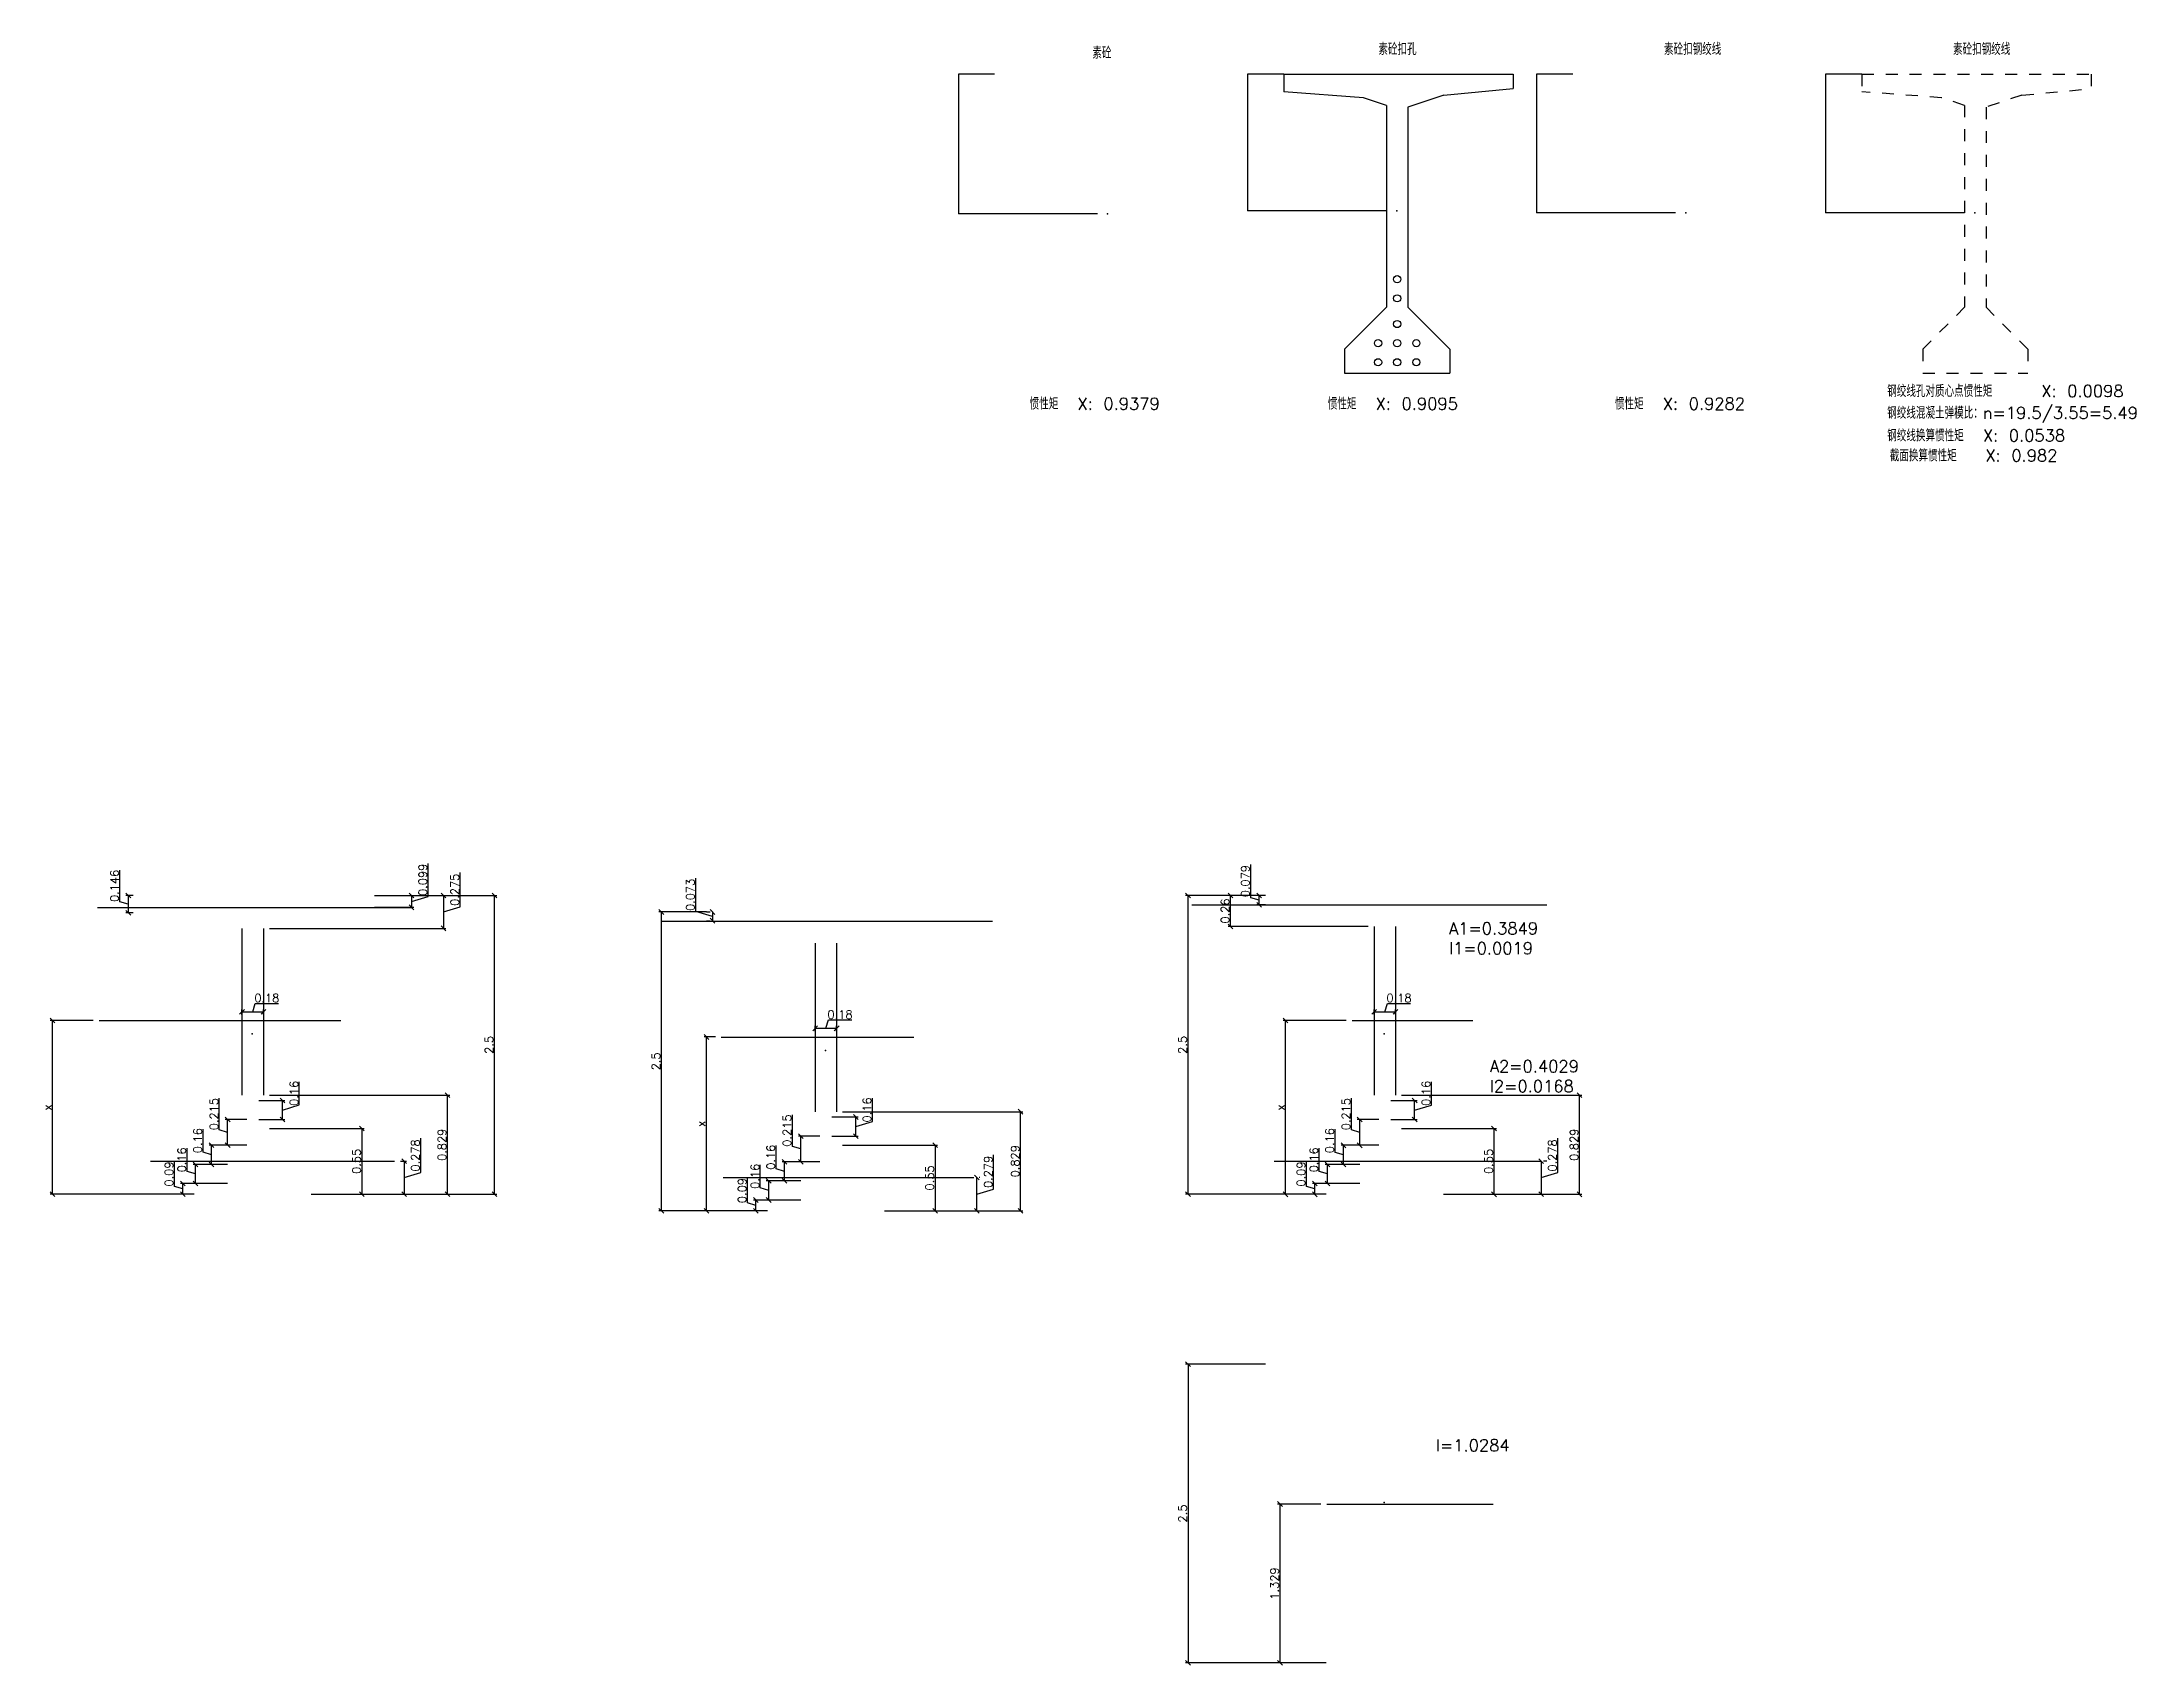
# Model space of a CAD drawing. Header units: millimetres. Extents: x -3.6 to 13.8, y -9.5 to 4.1.
import ezdxf

# ---------------------------------------------------------------- set-up
doc = ezdxf.new("R2010")
doc.units = ezdxf.units.MM
doc.linetypes.add('ACAD_ISO02W100', pattern=[15, 12, -3])
doc.linetypes.add('CENTER', pattern=[50.8, 31.75, -6.35, 6.35, -6.35])
doc.styles.get("Standard").update_dxf_attribs({"font": 'txt', "bigfont": 'gbcbig.shx'})
doc.dimstyles.new('ISO-25', dxfattribs={"dimscale": 0.001, "dimtxt": 70, "dimasz": 40, "dimexe": 20, "dimexo": 50, "dimgap": 10, "dimtad": 1, "dimdec": 3, "dimdsep": 46, "dimtxsty": 'Standard', "dimblk": 'OBLIQUE', "dimcen": 5, "dimadec": 0, "dimazin": 0, "dimtfac": 1, "dimtdec": 3, "dimtmove": 1, "dimatfit": 3, "dimfxl": 1, "dimarcsym": 0})

# ---------------------------------------------------------------- blocks, each defined once
blk = doc.blocks.new('_Oblique')
at = {"color": 0, "linetype": 'ByBlock', "lineweight": -2}
blk.add_line((-0.5, -0.5), (0.5, 0.5), dxfattribs=at)
blk = doc.blocks.new('*D2')
at = {"color": 0, "lineweight": -2}
for p, q in [((4.365, 3.833), (4.062, 3.833)), ((4.062, 3.833), (4.062, 2.665)), ((5.225, 2.665), (4.062, 2.665))]:
    blk.add_line(p, q, dxfattribs=at)
at = {"layer": 'Defpoints', "color": 0}
for p in [(4.365, 3.833), (4.062, 2.665), (5.225, 2.665)]:
    blk.add_point(p, dxfattribs=at)
at = {"color": 0, "lineweight": -2, "xscale": 4e-05, "yscale": 4e-05, "zscale": 4e-05}
for p, rotation in [((4.062, 3.833), 90), ((4.062, 2.665), 270)]:
    blk.add_blockref('_Oblique', p, dxfattribs=dict(at, rotation=rotation))
at = {"color": 0, "insert": (4.062, 3.249), "char_height": 0.0001, "attachment_point": 5, "rotation": 90}
blk.add_mtext('1.167', dxfattribs=at)
blk = doc.blocks.new('*D3')
at = {"color": 0, "lineweight": -2}
for p, q in [((6.785, 3.833), (6.482, 3.833)), ((6.482, 3.833), (6.482, 2.691)), ((7.645, 2.691), (6.482, 2.691))]:
    blk.add_line(p, q, dxfattribs=at)
at = {"layer": 'Defpoints', "color": 0}
for p in [(6.785, 3.833), (6.482, 2.691), (7.646, 2.691)]:
    blk.add_point(p, dxfattribs=at)
at = {"color": 0, "lineweight": -2, "xscale": 4e-05, "yscale": 4e-05, "zscale": 4e-05}
for p, rotation in [((6.482, 3.833), 90), ((6.482, 2.691), 270)]:
    blk.add_blockref('_Oblique', p, dxfattribs=dict(at, rotation=rotation))
at = {"color": 0, "insert": (6.482, 3.262), "char_height": 0.0001, "attachment_point": 5, "rotation": 90}
blk.add_mtext('1.142', dxfattribs=at)
blk = doc.blocks.new('*D4')
at = {"color": 0, "lineweight": -2}
for p, q in [((9.205, 3.833), (8.902, 3.833)), ((8.902, 3.833), (8.902, 2.674)), ((10.065, 2.674), (8.902, 2.674))]:
    blk.add_line(p, q, dxfattribs=at)
at = {"layer": 'Defpoints', "color": 0}
for p in [(9.206, 3.833), (8.902, 2.674), (10.066, 2.674)]:
    blk.add_point(p, dxfattribs=at)
at = {"color": 0, "lineweight": -2, "xscale": 4e-05, "yscale": 4e-05, "zscale": 4e-05}
for p, rotation in [((8.902, 3.833), 90), ((8.902, 2.674), 270)]:
    blk.add_blockref('_Oblique', p, dxfattribs=dict(at, rotation=rotation))
at = {"color": 0, "insert": (8.902, 3.253), "char_height": 0.0001, "attachment_point": 5, "rotation": 90}
blk.add_mtext('1.159', dxfattribs=at)
blk = doc.blocks.new('*D5')
at = {"color": 0, "lineweight": -2}
for p, q in [((11.625, 3.833), (11.322, 3.833)), ((11.322, 3.833), (11.322, 2.674)), ((12.485, 2.674), (11.322, 2.674))]:
    blk.add_line(p, q, dxfattribs=at)
at = {"layer": 'Defpoints', "color": 0}
for p in [(11.626, 3.833), (11.322, 2.674), (12.486, 2.674)]:
    blk.add_point(p, dxfattribs=at)
at = {"color": 0, "lineweight": -2, "xscale": 4e-05, "yscale": 4e-05, "zscale": 4e-05}
for p, rotation in [((11.322, 3.833), 90), ((11.322, 2.674), 270)]:
    blk.add_blockref('_Oblique', p, dxfattribs=dict(at, rotation=rotation))
at = {"color": 0, "insert": (11.322, 3.253), "char_height": 0.0001, "attachment_point": 5, "rotation": 90}
blk.add_mtext('1.159', dxfattribs=at)
blk = doc.blocks.new('*D6')
at = {"color": 0, "lineweight": -2}
for p, q in [((-0.377, -3.047), (-0.377, -2.77)), ((-0.826, -3.039), (-0.497, -3.039)), ((-0.826, -3.138), (-0.497, -3.138)), ((-0.517, -3.039), (-0.517, -3.138)), ((-0.517, -3.089), (-0.377, -3.047))]:
    blk.add_line(p, q, dxfattribs=at)
at = {"layer": 'Defpoints', "color": 0}
for p in [(-0.876, -3.039), (-0.876, -3.138), (-0.517, -3.138)]:
    blk.add_point(p, dxfattribs=at)
at = {"color": 0, "lineweight": -2, "xscale": 0.04, "yscale": 0.04, "zscale": 0.04}
for p, rotation in [((-0.517, -3.039), 90), ((-0.517, -3.138), 270)]:
    blk.add_blockref('_Oblique', p, dxfattribs=dict(at, rotation=rotation))
at = {"color": 0, "insert": (-0.422, -2.908), "char_height": 0.07, "attachment_point": 5, "rotation": 90}
blk.add_mtext('0.099', dxfattribs=at)
blk = doc.blocks.new('*D7')
at = {"color": 0, "lineweight": -2}
for p, q in [((-0.109, -3.135), (-0.109, -2.846)), ((-0.826, -3.039), (-0.229, -3.039)), ((-0.249, -3.039), (-0.249, -3.314)), ((-0.249, -3.177), (-0.109, -3.135)), ((-1.706, -3.314), (-0.229, -3.314))]:
    blk.add_line(p, q, dxfattribs=at)
at = {"layer": 'Defpoints', "color": 0}
for p in [(-0.876, -3.039), (-1.756, -3.314), (-0.249, -3.314)]:
    blk.add_point(p, dxfattribs=at)
at = {"color": 0, "lineweight": -2, "xscale": 0.04, "yscale": 0.04, "zscale": 0.04}
for p, rotation in [((-0.249, -3.039), 90), ((-0.249, -3.314), 270)]:
    blk.add_blockref('_Oblique', p, dxfattribs=dict(at, rotation=rotation))
at = {"color": 0, "insert": (-0.154, -2.991), "char_height": 0.07, "attachment_point": 5, "rotation": 90}
blk.add_mtext('0.275', dxfattribs=at)
blk = doc.blocks.new('*D8')
at = {"color": 0, "lineweight": -2}
for p, q in [((-1.706, -4.71), (-0.196, -4.71)), ((-0.216, -5.539), (-0.216, -4.71)), ((-1.356, -5.539), (-0.196, -5.539))]:
    blk.add_line(p, q, dxfattribs=at)
at = {"layer": 'Defpoints', "color": 0}
for p in [(-1.756, -4.71), (-0.216, -4.71), (-1.406, -5.539)]:
    blk.add_point(p, dxfattribs=at)
at = {"color": 0, "lineweight": -2, "xscale": 0.04, "yscale": 0.04, "zscale": 0.04}
for p, rotation in [((-0.216, -4.71), 90), ((-0.216, -5.539), 270)]:
    blk.add_blockref('_Oblique', p, dxfattribs=dict(at, rotation=rotation))
at = {"color": 0, "insert": (-0.261, -5.125), "char_height": 0.07, "attachment_point": 5, "rotation": 90}
blk.add_mtext('0.829', dxfattribs=at)
blk = doc.blocks.new('*D9')
at = {"color": 0, "lineweight": -2}
for p, q in [((-0.826, -3.039), (0.198, -3.039)), ((0.178, -5.539), (0.178, -3.039)), ((-1.356, -5.539), (0.198, -5.539))]:
    blk.add_line(p, q, dxfattribs=at)
at = {"layer": 'Defpoints', "color": 0}
for p in [(-0.876, -3.039), (0.178, -3.039), (-1.406, -5.539)]:
    blk.add_point(p, dxfattribs=at)
at = {"color": 0, "lineweight": -2, "xscale": 0.04, "yscale": 0.04, "zscale": 0.04}
for p, rotation in [((0.178, -3.039), 90), ((0.178, -5.539), 270)]:
    blk.add_blockref('_Oblique', p, dxfattribs=dict(at, rotation=rotation))
at = {"color": 0, "insert": (0.133, -4.289), "char_height": 0.07, "attachment_point": 5, "rotation": 90}
blk.add_mtext('2.5', dxfattribs=at)
blk = doc.blocks.new('*D10')
at = {"color": 0, "lineweight": -2}
for p, q in [((-2.502, -5.473), (-2.502, -5.267)), ((-2.432, -5.494), (-2.502, -5.473)), ((-2.056, -5.449), (-2.452, -5.449)), ((-2.336, -5.539), (-2.452, -5.539)), ((-2.432, -5.539), (-2.432, -5.449))]:
    blk.add_line(p, q, dxfattribs=at)
at = {"layer": 'Defpoints', "color": 0}
for p in [(-2.432, -5.449), (-2.286, -5.539), (-2.006, -5.449)]:
    blk.add_point(p, dxfattribs=at)
at = {"color": 0, "lineweight": -2, "xscale": 0.04, "yscale": 0.04, "zscale": 0.04}
for p, rotation in [((-2.432, -5.449), 90), ((-2.432, -5.539), 270)]:
    blk.add_blockref('_Oblique', p, dxfattribs=dict(at, rotation=rotation))
at = {"color": 0, "insert": (-2.547, -5.37), "char_height": 0.07, "attachment_point": 5, "rotation": 90}
blk.add_mtext('0.09', dxfattribs=at)
blk = doc.blocks.new('*D11')
at = {"color": 0, "lineweight": -2}
for p, q in [((-2.395, -5.348), (-2.395, -5.153)), ((-2.325, -5.369), (-2.395, -5.348)), ((-2.056, -5.289), (-2.345, -5.289)), ((-2.325, -5.449), (-2.325, -5.289)), ((-2.056, -5.449), (-2.345, -5.449))]:
    blk.add_line(p, q, dxfattribs=at)
at = {"layer": 'Defpoints', "color": 0}
for p in [(-2.325, -5.289), (-2.006, -5.289), (-2.006, -5.449)]:
    blk.add_point(p, dxfattribs=at)
at = {"color": 0, "lineweight": -2, "xscale": 0.04, "yscale": 0.04, "zscale": 0.04}
for p, rotation in [((-2.325, -5.289), 90), ((-2.325, -5.449), 270)]:
    blk.add_blockref('_Oblique', p, dxfattribs=dict(at, rotation=rotation))
at = {"color": 0, "insert": (-2.44, -5.251), "char_height": 0.07, "attachment_point": 5, "rotation": 90}
blk.add_mtext('0.16', dxfattribs=at)
blk = doc.blocks.new('*D12')
at = {"color": 0, "lineweight": -2}
for p, q in [((-2.262, -5.188), (-2.262, -4.993)), ((-2.192, -5.209), (-2.262, -5.188)), ((-1.896, -5.129), (-2.212, -5.129)), ((-2.192, -5.289), (-2.192, -5.129)), ((-2.056, -5.289), (-2.212, -5.289))]:
    blk.add_line(p, q, dxfattribs=at)
at = {"layer": 'Defpoints', "color": 0}
for p in [(-2.192, -5.129), (-1.846, -5.129), (-2.006, -5.289)]:
    blk.add_point(p, dxfattribs=at)
at = {"color": 0, "lineweight": -2, "xscale": 0.04, "yscale": 0.04, "zscale": 0.04}
for p, rotation in [((-2.192, -5.129), 90), ((-2.192, -5.289), 270)]:
    blk.add_blockref('_Oblique', p, dxfattribs=dict(at, rotation=rotation))
at = {"color": 0, "insert": (-2.307, -5.091), "char_height": 0.07, "attachment_point": 5, "rotation": 90}
blk.add_mtext('0.16', dxfattribs=at)
blk = doc.blocks.new('*D13')
at = {"color": 0, "lineweight": -2}
for p, q in [((-2.126, -5.001), (-2.126, -4.736)), ((-2.056, -5.022), (-2.126, -5.001)), ((-1.896, -4.914), (-2.076, -4.914)), ((-2.056, -5.129), (-2.056, -4.914)), ((-1.896, -5.129), (-2.076, -5.129))]:
    blk.add_line(p, q, dxfattribs=at)
at = {"layer": 'Defpoints', "color": 0}
for p in [(-2.056, -4.914), (-1.846, -4.914), (-1.846, -5.129)]:
    blk.add_point(p, dxfattribs=at)
at = {"color": 0, "lineweight": -2, "xscale": 0.04, "yscale": 0.04, "zscale": 0.04}
for p, rotation in [((-2.056, -4.914), 90), ((-2.056, -5.129), 270)]:
    blk.add_blockref('_Oblique', p, dxfattribs=dict(at, rotation=rotation))
at = {"color": 0, "insert": (-2.171, -4.868), "char_height": 0.07, "attachment_point": 5, "rotation": 90}
blk.add_mtext('0.215', dxfattribs=at)
blk = doc.blocks.new('*D14')
at = {"color": 0, "lineweight": -2}
for p, q in [((-1.456, -4.792), (-1.456, -4.597)), ((-1.796, -4.754), (-1.576, -4.754)), ((-1.596, -4.914), (-1.596, -4.754)), ((-1.596, -4.834), (-1.456, -4.792)), ((-1.796, -4.914), (-1.576, -4.914))]:
    blk.add_line(p, q, dxfattribs=at)
at = {"layer": 'Defpoints', "color": 0}
for p in [(-1.846, -4.754), (-1.596, -4.754), (-1.846, -4.914)]:
    blk.add_point(p, dxfattribs=at)
at = {"color": 0, "lineweight": -2, "xscale": 0.04, "yscale": 0.04, "zscale": 0.04}
for p, rotation in [((-1.596, -4.754), 90), ((-1.596, -4.914), 270)]:
    blk.add_blockref('_Oblique', p, dxfattribs=dict(at, rotation=rotation))
at = {"color": 0, "insert": (-1.501, -4.695), "char_height": 0.07, "attachment_point": 5, "rotation": 90}
blk.add_mtext('0.16', dxfattribs=at)
blk = doc.blocks.new('*D15')
at = {"color": 0, "lineweight": -2}
for p, q in [((-3.181, -4.085), (-3.542, -4.085)), ((-3.522, -5.539), (-3.522, -4.085)), ((-2.336, -5.539), (-3.542, -5.539))]:
    blk.add_line(p, q, dxfattribs=at)
at = {"layer": 'Defpoints', "color": 0}
for p in [(-3.522, -4.085), (-3.131, -4.085), (-2.286, -5.539)]:
    blk.add_point(p, dxfattribs=at)
at = {"color": 0, "lineweight": -2, "xscale": 0.04, "yscale": 0.04, "zscale": 0.04}
for p, rotation in [((-3.522, -4.085), 90), ((-3.522, -5.539), 270)]:
    blk.add_blockref('_Oblique', p, dxfattribs=dict(at, rotation=rotation))
at = {"color": 0, "insert": (-3.567, -4.812), "char_height": 0.07, "attachment_point": 5, "rotation": 90}
blk.add_mtext('x', dxfattribs=at)
blk = doc.blocks.new('*D16')
at = {"color": 0, "lineweight": -2}
for p, q in [((-1.936, -4.035), (-1.936, -3.992)), ((-1.936, -4.012), (-1.756, -4.012)), ((-1.846, -4.012), (-1.825, -3.942)), ((-1.825, -3.942), (-1.63, -3.942)), ((-1.756, -4.035), (-1.756, -3.992))]:
    blk.add_line(p, q, dxfattribs=at)
at = {"layer": 'Defpoints', "color": 0}
for p in [(-1.756, -4.012), (-1.936, -4.085), (-1.756, -4.085)]:
    blk.add_point(p, dxfattribs=at)
at = {"color": 0, "lineweight": -2, "xscale": 0.04, "yscale": 0.04, "zscale": 0.04, "rotation": 180}
blk.add_blockref('_Oblique', (-1.936, -4.012), dxfattribs=at)
at = {"color": 0, "lineweight": -2, "xscale": 0.04, "yscale": 0.04, "zscale": 0.04}
blk.add_blockref('_Oblique', (-1.756, -4.012), dxfattribs=at)
at = {"color": 0, "insert": (-1.728, -3.897), "char_height": 0.07, "attachment_point": 5}
blk.add_mtext('0.18', dxfattribs=at)
blk = doc.blocks.new('*D17')
at = {"color": 0, "lineweight": -2}
for p, q in [((-2.958, -3.091), (-2.958, -2.826)), ((-2.888, -3.112), (-2.958, -3.091)), ((-2.846, -3.039), (-2.908, -3.039)), ((-2.888, -3.039), (-2.888, -3.185)), ((-2.846, -3.185), (-2.908, -3.185))]:
    blk.add_line(p, q, dxfattribs=at)
at = {"layer": 'Defpoints', "color": 0}
for p in [(-2.796, -3.039), (-2.888, -3.185), (-2.796, -3.185)]:
    blk.add_point(p, dxfattribs=at)
at = {"color": 0, "lineweight": -2, "xscale": 0.04, "yscale": 0.04, "zscale": 0.04}
for p, rotation in [((-2.888, -3.039), 90), ((-2.888, -3.185), 270)]:
    blk.add_blockref('_Oblique', p, dxfattribs=dict(at, rotation=rotation))
at = {"color": 0, "insert": (-3.003, -2.959), "char_height": 0.07, "attachment_point": 5, "rotation": 90}
blk.add_mtext('0.146', dxfattribs=at)
blk = doc.blocks.new('*D18')
at = {"color": 0, "lineweight": -2}
for p, q in [((-1.706, -4.989), (-0.912, -4.989)), ((-0.932, -4.989), (-0.932, -5.539)), ((-1.356, -5.539), (-0.912, -5.539))]:
    blk.add_line(p, q, dxfattribs=at)
at = {"layer": 'Defpoints', "color": 0}
for p in [(-1.756, -4.989), (-1.406, -5.539), (-0.932, -5.539)]:
    blk.add_point(p, dxfattribs=at)
at = {"color": 0, "lineweight": -2, "xscale": 0.04, "yscale": 0.04, "zscale": 0.04}
for p, rotation in [((-0.932, -4.989), 90), ((-0.932, -5.539), 270)]:
    blk.add_blockref('_Oblique', p, dxfattribs=dict(at, rotation=rotation))
at = {"color": 0, "insert": (-0.977, -5.264), "char_height": 0.07, "attachment_point": 5, "rotation": 90}
blk.add_mtext('0.55', dxfattribs=at)
blk = doc.blocks.new('*D19')
at = {"color": 0, "linetype": 'ACAD_ISO02W100', "lineweight": -2}
for p, q in [((6.509, -3.058), (6.509, -2.781)), ((6.579, -3.079), (6.509, -3.058)), ((6.632, -3.039), (6.559, -3.039)), ((6.632, -3.118), (6.559, -3.118)), ((6.579, -3.118), (6.579, -3.039))]:
    blk.add_line(p, q, dxfattribs=at)
at = {"layer": 'Defpoints', "color": 0, "linetype": 'ACAD_ISO02W100'}
for p in [(6.579, -3.039), (6.682, -3.039), (6.682, -3.118)]:
    blk.add_point(p, dxfattribs=at)
at = {"color": 0, "linetype": 'ACAD_ISO02W100', "lineweight": -2, "xscale": 0.04, "yscale": 0.04, "zscale": 0.04}
for p, rotation in [((6.579, -3.039), 90), ((6.579, -3.118), 270)]:
    blk.add_blockref('_Oblique', p, dxfattribs=dict(at, rotation=rotation))
at = {"color": 0, "linetype": 'ACAD_ISO02W100', "insert": (6.464, -2.919), "char_height": 0.07, "attachment_point": 5, "rotation": 90}
blk.add_mtext('0.079', dxfattribs=at)
blk = doc.blocks.new('*D20')
at = {"color": 0, "linetype": 'ACAD_ISO02W100', "lineweight": -2}
for p, q in [((6.632, -3.039), (5.964, -3.039)), ((5.984, -3.039), (5.984, -5.539)), ((7.142, -5.539), (5.964, -5.539))]:
    blk.add_line(p, q, dxfattribs=at)
at = {"layer": 'Defpoints', "color": 0, "linetype": 'ACAD_ISO02W100'}
for p in [(6.682, -3.039), (5.984, -5.539), (7.192, -5.539)]:
    blk.add_point(p, dxfattribs=at)
at = {"color": 0, "linetype": 'ACAD_ISO02W100', "lineweight": -2, "xscale": 0.04, "yscale": 0.04, "zscale": 0.04}
for p, rotation in [((5.984, -3.039), 90), ((5.984, -5.539), 270)]:
    blk.add_blockref('_Oblique', p, dxfattribs=dict(at, rotation=rotation))
at = {"color": 0, "linetype": 'ACAD_ISO02W100', "insert": (5.939, -4.289), "char_height": 0.07, "attachment_point": 5, "rotation": 90}
blk.add_mtext('2.5', dxfattribs=at)
blk = doc.blocks.new('*D21')
at = {"color": 0, "linetype": 'ACAD_ISO02W100', "lineweight": -2}
for p, q in [((6.632, -3.039), (6.32, -3.039)), ((6.34, -3.299), (6.34, -3.039)), ((7.492, -3.299), (6.32, -3.299))]:
    blk.add_line(p, q, dxfattribs=at)
at = {"layer": 'Defpoints', "color": 0, "linetype": 'ACAD_ISO02W100'}
for p in [(6.34, -3.039), (6.682, -3.039), (7.542, -3.299)]:
    blk.add_point(p, dxfattribs=at)
at = {"color": 0, "linetype": 'ACAD_ISO02W100', "lineweight": -2, "xscale": 0.04, "yscale": 0.04, "zscale": 0.04}
for p, rotation in [((6.34, -3.039), 90), ((6.34, -3.299), 270)]:
    blk.add_blockref('_Oblique', p, dxfattribs=dict(at, rotation=rotation))
at = {"color": 0, "linetype": 'ACAD_ISO02W100', "insert": (6.295, -3.169), "char_height": 0.07, "attachment_point": 5, "rotation": 90}
blk.add_mtext('0.26', dxfattribs=at)
blk = doc.blocks.new('*D22')
at = {"color": 0, "linetype": 'ACAD_ISO02W100', "lineweight": -2}
for p, q in [((-0.439, -5.358), (-0.439, -5.07)), ((-0.608, -5.262), (-0.559, -5.262)), ((-0.579, -5.262), (-0.579, -5.539)), ((-0.579, -5.4), (-0.439, -5.358)), ((-1.306, -5.539), (-0.559, -5.539))]:
    blk.add_line(p, q, dxfattribs=at)
at = {"layer": 'Defpoints', "color": 0, "linetype": 'ACAD_ISO02W100'}
for p in [(-0.658, -5.262), (-1.356, -5.539), (-0.579, -5.539)]:
    blk.add_point(p, dxfattribs=at)
at = {"color": 0, "linetype": 'ACAD_ISO02W100', "lineweight": -2, "xscale": 0.04, "yscale": 0.04, "zscale": 0.04}
for p, rotation in [((-0.579, -5.262), 90), ((-0.579, -5.539), 270)]:
    blk.add_blockref('_Oblique', p, dxfattribs=dict(at, rotation=rotation))
at = {"color": 0, "linetype": 'ACAD_ISO02W100', "insert": (-0.484, -5.214), "char_height": 0.07, "attachment_point": 5, "rotation": 90}
blk.add_mtext('0.278', dxfattribs=at)
blk = doc.blocks.new('*D23')
at = {"color": 0, "linetype": 'ACAD_ISO02W100', "lineweight": -2}
for p, q in [((9.08, -5.358), (9.08, -5.07)), ((8.94, -5.262), (8.94, -5.539)), ((8.94, -5.4), (9.08, -5.358)), ((8.989, -5.262), (8.96, -5.262)), ((8.122, -5.539), (8.96, -5.539))]:
    blk.add_line(p, q, dxfattribs=at)
at = {"layer": 'Defpoints', "color": 0, "linetype": 'ACAD_ISO02W100'}
for p in [(8.939, -5.262), (8.072, -5.539), (8.94, -5.539)]:
    blk.add_point(p, dxfattribs=at)
at = {"color": 0, "linetype": 'ACAD_ISO02W100', "lineweight": -2, "xscale": 0.04, "yscale": 0.04, "zscale": 0.04}
for p, rotation in [((8.94, -5.262), 90), ((8.94, -5.539), 270)]:
    blk.add_blockref('_Oblique', p, dxfattribs=dict(at, rotation=rotation))
at = {"color": 0, "linetype": 'ACAD_ISO02W100', "insert": (9.035, -5.214), "char_height": 0.07, "attachment_point": 5, "rotation": 90}
blk.add_mtext('0.278', dxfattribs=at)
blk = doc.blocks.new('*D28')
at = {"color": 0, "linetype": 'CENTER', "lineweight": -2}
for p, q in [((1.863, -3.172), (1.863, -2.895)), ((2.003, -3.214), (1.863, -3.172)), ((1.953, -3.177), (1.983, -3.177)), ((1.953, -3.25), (1.983, -3.25)), ((2.003, -3.177), (2.003, -3.25))]:
    blk.add_line(p, q, dxfattribs=at)
at = {"layer": 'Defpoints', "color": 0, "linetype": 'CENTER'}
for p in [(2.003, -3.177), (2.003, -3.25), (2.003, -3.25)]:
    blk.add_point(p, dxfattribs=at)
at = {"color": 0, "linetype": 'CENTER', "lineweight": -2, "xscale": 0.04, "yscale": 0.04, "zscale": 0.04}
for p, rotation in [((2.003, -3.177), 90), ((2.003, -3.25), 270)]:
    blk.add_blockref('_Oblique', p, dxfattribs=dict(at, rotation=rotation))
at = {"color": 0, "linetype": 'CENTER', "insert": (1.818, -3.034), "char_height": 0.07, "attachment_point": 5, "rotation": 90}
blk.add_mtext('0.073', dxfattribs=at)
blk = doc.blocks.new('*D29')
at = {"color": 0, "linetype": 'CENTER', "lineweight": -2}
for p, q in [((2.027, -4.223), (1.932, -4.223)), ((1.952, -5.677), (1.952, -4.223)), ((2.463, -5.677), (1.932, -5.677))]:
    blk.add_line(p, q, dxfattribs=at)
at = {"layer": 'Defpoints', "color": 0, "linetype": 'CENTER'}
for p in [(1.952, -4.223), (2.077, -4.223), (2.513, -5.677)]:
    blk.add_point(p, dxfattribs=at)
at = {"color": 0, "linetype": 'CENTER', "lineweight": -2, "xscale": 0.04, "yscale": 0.04, "zscale": 0.04}
for p, rotation in [((1.952, -4.223), 90), ((1.952, -5.677), 270)]:
    blk.add_blockref('_Oblique', p, dxfattribs=dict(at, rotation=rotation))
at = {"color": 0, "linetype": 'CENTER', "insert": (1.907, -4.95), "char_height": 0.07, "attachment_point": 5, "rotation": 90}
blk.add_mtext('x', dxfattribs=at)
blk = doc.blocks.new('*D30')
at = {"color": 0, "linetype": 'CENTER', "lineweight": -2}
for p, q in [((1.953, -3.177), (1.555, -3.177)), ((1.575, -5.677), (1.575, -3.177)), ((2.463, -5.677), (1.555, -5.677))]:
    blk.add_line(p, q, dxfattribs=at)
at = {"layer": 'Defpoints', "color": 0, "linetype": 'CENTER'}
for p in [(1.575, -3.177), (2.003, -3.177), (2.513, -5.677)]:
    blk.add_point(p, dxfattribs=at)
at = {"color": 0, "linetype": 'CENTER', "lineweight": -2, "xscale": 0.04, "yscale": 0.04, "zscale": 0.04}
for p, rotation in [((1.575, -3.177), 90), ((1.575, -5.677), 270)]:
    blk.add_blockref('_Oblique', p, dxfattribs=dict(at, rotation=rotation))
at = {"color": 0, "linetype": 'CENTER', "insert": (1.53, -4.427), "char_height": 0.07, "attachment_point": 5, "rotation": 90}
blk.add_mtext('2.5', dxfattribs=at)
blk = doc.blocks.new('*D51')
at = {"color": 0, "linetype": 'ACAD_ISO02W100', "lineweight": -2}
for p, q in [((7.095, -8.131), (6.734, -8.131)), ((6.754, -8.131), (6.754, -9.46)), ((7.142, -9.46), (6.734, -9.46))]:
    blk.add_line(p, q, dxfattribs=at)
at = {"layer": 'Defpoints', "color": 0, "linetype": 'ACAD_ISO02W100'}
for p in [(7.145, -8.131), (6.754, -9.46), (7.192, -9.46)]:
    blk.add_point(p, dxfattribs=at)
at = {"color": 0, "linetype": 'ACAD_ISO02W100', "lineweight": -2, "xscale": 0.04, "yscale": 0.04, "zscale": 0.04}
for p, rotation in [((6.754, -8.131), 90), ((6.754, -9.46), 270)]:
    blk.add_blockref('_Oblique', p, dxfattribs=dict(at, rotation=rotation))
at = {"color": 0, "linetype": 'ACAD_ISO02W100', "insert": (6.709, -8.796), "char_height": 0.07, "attachment_point": 5, "rotation": 90}
blk.add_mtext('1.329', dxfattribs=at)

msp = doc.modelspace()

# ---------------------------------------------------------------- linework, layer by layer
for p, q in [((6.7855, 3.8326), (8.7055, 3.8326)), ((6.7855, 3.8326), (6.7855, 3.6866)), ((7.4535, 3.6366), (6.7855, 3.6866)), ((8.1255, 3.6576), (8.7055, 3.7126)), ((8.7055, 3.8326), (8.7055, 3.7126)), ((7.6455, 3.5726), (7.4535, 3.6366)), ((7.6455, 3.5726), (7.6455, 1.8826)), ((8.1255, 3.6576), (7.8255, 3.5576)), ((7.8255, 3.5576), (7.8255, 1.8826)), ((7.2955, 1.5326), (7.6455, 1.8826)), ((8.1755, 1.5326), (7.8255, 1.8826)), ((7.2955, 1.5326), (7.2955, 1.3326)), ((8.1755, 1.5326), (8.1755, 1.3326)), ((7.2955, 1.3326), (8.1755, 1.3326)), ((2.8625, -3.4374), (2.8625, -3.4524))]:
    msp.add_line(p, q)
at = {"color": 4, "linetype": 'ACAD_ISO02W100', "ltscale": 0.008}
for p, q in [((11.6255, 3.8326), (13.5455, 3.8326)), ((11.6255, 3.8326), (11.6255, 3.6866)), ((12.2935, 3.6366), (11.6255, 3.6866)), ((12.9655, 3.6576), (13.5455, 3.7126)), ((13.5455, 3.8326), (13.5455, 3.7126)), ((12.4855, 3.5726), (12.2935, 3.6366)), ((12.4855, 3.5726), (12.4855, 1.8826)), ((12.9655, 3.6576), (12.6655, 3.5576)), ((12.6655, 3.5576), (12.6655, 1.8826)), ((12.1355, 1.5326), (12.4855, 1.8826)), ((13.0155, 1.5326), (12.6655, 1.8826)), ((12.1355, 1.5326), (12.1355, 1.3326)), ((13.0155, 1.5326), (13.0155, 1.3326)), ((12.1355, 1.3326), (13.0155, 1.3326))]:
    msp.add_line(p, q, dxfattribs=at)
at = {"color": 1}
for p, q in [((-3.1468, -3.1384), (-0.5172, -3.1384)), ((7.542, -4.0353), (7.542, -3.9922)), ((7.542, -4.0122), (7.722, -4.0122)), ((7.632, -4.0122), (7.653, -3.9422)), ((7.653, -3.9422), (7.848, -3.9422)), ((7.722, -4.0353), (7.722, -3.9922)), ((-3.1307, -4.0853), (-1.1088, -4.0853)), ((2.8625, -4.1735), (2.8625, -4.1304)), ((2.8625, -4.1504), (3.0425, -4.1504)), ((2.9525, -4.1504), (2.9735, -4.0804)), ((2.9735, -4.0804), (3.1685, -4.0804)), ((3.0425, -4.1735), (3.0425, -4.1304)), ((7.3083, -4.0853), (6.7807, -4.0853)), ((6.8007, -5.5392), (6.8007, -4.0853)), ((7.3583, -4.0853), (8.3692, -4.0853)), ((2.0768, -4.2235), (3.6898, -4.2235)), ((7.772, -4.7101), (9.2818, -4.7101)), ((8.0216, -4.7922), (8.0216, -4.5972)), ((9.2618, -5.5392), (9.2618, -4.7101)), ((2.6723, -5.1389), (2.6723, -4.8739)), ((3.0925, -4.8483), (4.6023, -4.8483)), ((3.3422, -4.9304), (3.3422, -4.7354)), ((4.5823, -5.6774), (4.5823, -4.8483)), ((7.3517, -5.0007), (7.3517, -4.7357)), ((7.682, -4.7542), (7.9016, -4.7542)), ((7.8816, -4.9142), (7.8816, -4.7542)), ((7.8816, -4.8342), (8.0216, -4.7922)), ((2.9025, -5.0524), (2.7223, -5.0524)), ((2.7423, -5.2674), (2.7423, -5.0524)), ((3.0025, -4.8924), (3.2222, -4.8924)), ((3.0025, -5.0524), (3.2222, -5.0524)), ((3.2022, -5.0524), (3.2022, -4.8924)), ((3.2022, -4.9724), (3.3422, -4.9304)), ((7.2157, -5.1882), (7.2157, -4.9932)), ((7.4217, -5.0217), (7.3517, -5.0007)), ((7.582, -4.9142), (7.4017, -4.9142)), ((7.4217, -5.1292), (7.4217, -4.9142)), ((7.682, -4.9142), (7.9016, -4.9142)), ((7.772, -4.9892), (8.5659, -4.9892)), ((8.5459, -4.9892), (8.5459, -5.5392)), ((2.5362, -5.3264), (2.5362, -5.1314)), ((2.7423, -5.1599), (2.6723, -5.1389)), ((3.0925, -5.1274), (3.8865, -5.1274)), ((3.8665, -5.1274), (3.8665, -5.6774)), ((4.3564, -5.4961), (4.3564, -5.2078)), ((7.0829, -5.3482), (7.0829, -5.1532)), ((7.2857, -5.2092), (7.2157, -5.1882)), ((7.582, -5.1292), (7.2657, -5.1292)), ((7.2857, -5.2892), (7.2857, -5.1292)), ((7.582, -5.1292), (7.4017, -5.1292)), ((2.0917, -5.3989), (4.1917, -5.3989)), ((2.2966, -5.6114), (2.2966, -5.4047)), ((2.4034, -5.4864), (2.4034, -5.2914)), ((2.6062, -5.3474), (2.5362, -5.3264)), ((2.9025, -5.2674), (2.5862, -5.2674)), ((2.6062, -5.4274), (2.6062, -5.2674)), ((2.9025, -5.2674), (2.7223, -5.2674)), ((4.2164, -5.6774), (4.2164, -5.3989)), ((4.2417, -5.3989), (4.2364, -5.3989)), ((6.976, -5.4732), (6.976, -5.2666)), ((7.1529, -5.3692), (7.0829, -5.3482)), ((7.422, -5.2892), (7.1329, -5.2892)), ((7.1529, -5.4492), (7.1529, -5.2892)), ((7.422, -5.2892), (7.2657, -5.2892)), ((2.4734, -5.5074), (2.4034, -5.4864)), ((2.7425, -5.4274), (2.4534, -5.4274)), ((2.4734, -5.5874), (2.4734, -5.4274)), ((2.7425, -5.4274), (2.5862, -5.4274)), ((4.2164, -5.5381), (4.3564, -5.4961)), ((7.142, -5.5392), (6.7807, -5.5392)), ((7.046, -5.4942), (6.976, -5.4732)), ((7.422, -5.4492), (7.026, -5.4492)), ((7.142, -5.5392), (7.026, -5.5392)), ((7.046, -5.5392), (7.046, -5.4492)), ((7.422, -5.4492), (7.1329, -5.4492)), ((8.122, -5.5392), (8.5659, -5.5392)), ((8.122, -5.5392), (9.2818, -5.5392)), ((8.122, -5.5392), (8.9158, -5.5392)), ((2.3666, -5.6324), (2.2966, -5.6114)), ((2.7425, -5.5874), (2.3466, -5.5874)), ((2.4625, -5.6774), (2.3466, -5.6774)), ((2.3666, -5.6774), (2.3666, -5.5874)), ((2.7425, -5.5874), (2.4534, -5.5874)), ((3.4425, -5.6774), (4.2364, -5.6774)), ((3.4425, -5.6774), (4.6023, -5.6774)), ((3.4425, -5.6774), (3.8865, -5.6774)), ((7.142, -9.4603), (6.7807, -9.4603)), ((7.142, -9.4603), (7.026, -9.4603))]:
    msp.add_line(p, q, dxfattribs=at)
at = {"color": 1, "linetype": 'ACAD_ISO02W100'}
for p, q in [((6.0173, -3.118), (8.9869, -3.118)), ((-2.7034, -5.2616), (-0.658, -5.2616)), ((6.7062, -5.2615), (8.9386, -5.2615)), ((6.632, -6.9603), (5.9641, -6.9603)), ((5.9841, -6.9603), (5.9841, -9.4603)), ((7.1451, -8.1314), (8.538, -8.1314)), ((7.142, -9.4603), (5.9641, -9.4603))]:
    msp.add_line(p, q, dxfattribs=at)
at = {"ltscale": 0.008}
for p, q in [((-1.9361, -3.3142), (-1.9361, -4.7101)), ((-1.7561, -3.3142), (-1.7561, -4.7101)), ((7.542, -3.2992), (7.542, -4.7101)), ((7.722, -3.2992), (7.722, -4.7101)), ((2.8625, -3.4524), (2.8625, -4.8483)), ((3.0425, -3.4374), (3.0425, -4.8483))]:
    msp.add_line(p, q, dxfattribs=at)
at = {"color": 1, "linetype": 'CENTER'}
msp.add_line((1.5755, -3.2527), (4.3484, -3.2527), dxfattribs=at)
for centre in [(7.7355, 2.1176), (7.7355, 1.9576), (7.7355, 1.7426), (7.5755, 1.5826), (7.7355, 1.5826), (7.8955, 1.5826), (7.5755, 1.4226), (7.7355, 1.4226), (7.8955, 1.4226)]:
    msp.add_circle(centre, 0.03)
for p in [(5.3112, 2.6652), (7.7311, 2.6911), (10.1512, 2.674), (12.5712, 2.674), (-1.8504, -4.1978), (2.9482, -4.336), (7.6277, -4.1978), (7.6277, -8.1189)]:
    msp.add_point(p)

# ---------------------------------------------------------------- block references
at = {"color": 1, "xscale": 0.04, "yscale": 0.04, "zscale": 0.04}
for p, rotation in [((7.542, -4.0122), 180), ((2.8625, -4.1504), 180), ((6.8007, -4.0853), 90), ((9.2618, -4.7101), 90), ((3.2022, -4.8924), 90), ((4.5823, -4.8483), 90), ((7.8816, -4.7542), 90), ((2.7423, -5.0524), 90), ((3.2022, -5.0524), 270), ((7.4217, -4.9142), 90), ((7.8816, -4.9142), 270), ((8.5459, -4.9892), 90), ((3.8665, -5.1274), 90), ((7.2857, -5.1292), 90), ((7.4217, -5.1292), 270), ((2.4734, -5.4274), 90), ((2.6062, -5.2674), 90), ((2.6062, -5.4274), 270), ((2.7423, -5.2674), 270), ((4.2164, -5.3989), 90), ((7.1529, -5.2892), 90), ((7.2857, -5.2892), 270), ((2.3666, -5.5874), 90), ((2.4734, -5.5874), 270), ((6.8007, -5.5392), 270), ((7.046, -5.4492), 90), ((7.046, -5.5392), 270), ((7.1529, -5.4492), 270), ((8.5459, -5.5392), 270), ((9.2618, -5.5392), 270), ((2.3666, -5.6774), 270), ((3.8665, -5.6774), 270), ((4.2164, -5.6774), 270), ((4.5823, -5.6774), 270)]:
    msp.add_blockref('_Oblique', p, dxfattribs=dict(at, rotation=rotation))
for p in [(7.722, -4.0122), (3.0425, -4.1504)]:
    msp.add_blockref('_Oblique', p, dxfattribs=at)
at = {"color": 1, "linetype": 'ACAD_ISO02W100', "xscale": 0.04, "yscale": 0.04, "zscale": 0.04}
for p, rotation in [((5.9841, -6.9603), 90), ((5.9841, -9.4603), 270)]:
    msp.add_blockref('_Oblique', p, dxfattribs=dict(at, rotation=rotation))

# ---------------------------------------------------------------- texts
at = {"char_height": 0.1, "attachment_point": 1}
for s, insert, width in [('素砼', (5.1836, 4.0627), 1.254481), ('素砼扣孔', (7.5779, 4.094), 1.254481), ('素砼扣钢绞线', (9.969, 4.094), 1.254481), ('素砼扣钢绞线', (12.389, 4.094), 1.254481), ('钢绞线孔对质心点惯性矩^I X: 0.0098', (11.8383, 1.2322), 1.989233), ('惯性矩^IX: 0.9379', (4.6584, 1.1261), 1.254481), ('惯性矩^IX: 0.9095', (7.1544, 1.1261), 1.254481), ('惯性矩^IX: 0.9282', (9.5584, 1.1261), 1.254481), ('钢绞线混凝土弹模比：n=19.5/3.55=5.49', (11.8383, 1.0497), 2.095411), ('钢绞线换算惯性矩^IX: 0.0538', (11.8383, 0.8604), 1.989233), ('截面换算惯性矩^IX: 0.982', (11.8595, 0.6927), 1.983531)]:
    msp.add_mtext(s, dxfattribs=dict(at, insert=insert, width=width))
at = {"color": 1, "linetype": 'ACAD_ISO02W100', "char_height": 0.1, "attachment_point": 1}
for s, width, insert in [('\\pt0;A1=0.3849\\PI1=0.0019', 1.527447, (8.1694, -3.264)), ('\\pt0;A2=0.4029\\PI2=0.0168', 1.527447, (8.511, -4.418)), ('I=1.0284', 0.004783, (8.0597, -7.5896))]:
    msp.add_mtext_dynamic_manual_height_columns(s, width=width, gutter_width=12.5, heights=[0], dxfattribs=dict(at, insert=insert))
at = {"color": 1, "char_height": 0.07, "attachment_point": 5}
for insert in [(3.071, -4.0354), (7.7505, -3.8972)]:
    msp.add_mtext('0.18', dxfattribs=dict(at, insert=insert))
at = {"color": 1, "char_height": 0.07, "attachment_point": 5, "rotation": 90}
for s, insert in [('0.16', (7.9766, -4.6947)), ('0.215', (2.6273, -5.0064)), ('0.16', (3.2972, -4.8329)), ('x', (6.7557, -4.8123)), ('0.215', (7.3067, -4.8682)), ('0.16', (7.1707, -5.0907)), ('0.829', (9.2168, -5.1247)), ('0.16', (2.4912, -5.2289)), ('0.279', (4.3114, -5.352)), ('0.829', (4.5373, -5.2629)), ('0.16', (7.0379, -5.2507)), ('0.55', (8.5009, -5.2642)), ('0.16', (2.3584, -5.3889)), ('0.55', (3.8215, -5.4024)), ('0.09', (6.931, -5.3699)), ('0.09', (2.2516, -5.5081))]:
    msp.add_mtext(s, dxfattribs=dict(at, insert=insert))
at = {"color": 1, "linetype": 'ACAD_ISO02W100', "insert": (5.9391, -8.2103), "char_height": 0.07, "attachment_point": 5, "rotation": 90}
msp.add_mtext('2.5', dxfattribs=at)

# ---------------------------------------------------------------- dimensions: what is measured, and where the dimension line sits
for base, p1, p2, picture, middle in [((4.062, 2.6652), (4.3655, 3.8326), (5.2255, 2.6652), '*D2', (4.0618, 3.2489)), ((6.4819588647, 2.6911), (6.7855, 3.8326), (7.6455, 2.6911), '*D3', (6.4818088647, 3.26185)), ((8.902, 2.674), (9.2055, 3.8326), (10.0655, 2.674), '*D4', (8.9018, 3.2533)), ((11.322, 2.674), (11.6255, 3.8326), (12.4855, 2.674), '*D5', (11.3218, 3.2533))]:
    dim = msp.add_linear_dim(base=base, p1=p1, p2=p2, angle=90, dimstyle='ISO-25', override={"dimtxt": 0.1, "dimasz": 0.04, "dimexe": 0.02, "dimexo": 0.2, "dimgap": 0.1})
    dim.commit()
    dim.dimension.update_dxf_attribs({"geometry": picture, "text_midpoint": middle})
at = {"color": 1}
for base, p1, p2, picture, middle in [((-0.5172, -3.1384), (-0.8761, -3.0392), (-0.8761, -3.1384), '*D6', (-0.4222, -3.0368)), ((-2.8875, -3.1852), (-2.7961, -3.0392), (-2.7961, -3.1852), '*D17', (-3.0025, -3.0812)), ((-0.249, -3.3142), (-0.8761, -3.0392), (-1.7561, -3.3142), '*D7', (-0.154, -3.1247)), ((0.1777, -3.0392), (-1.4061, -5.5392), (-0.8761, -3.0392), '*D9', (0.1327, -4.2892)), ((-1.5964, -4.7542), (-1.8461, -4.9142), (-1.8461, -4.7542), '*D14', (-1.5014, -4.7822)), ((-0.2163, -4.7101), (-1.4061, -5.5392), (-1.7561, -4.7101), '*D8', (-0.2613, -5.1247)), ((-2.0563, -4.9142), (-1.8461, -5.1292), (-1.8461, -4.9142), '*D13', (-2.1713, -4.9907)), ((-2.1924, -5.1292), (-2.0061, -5.2892), (-1.8461, -5.1292), '*D12', (-2.3074, -5.1782)), ((-0.9321, -5.5392), (-1.7561, -4.9892), (-1.4061, -5.5392), '*D18', (-0.9771, -5.2642)), ((-2.3252, -5.2892), (-2.0061, -5.4492), (-2.0061, -5.2892), '*D11', (-2.4402, -5.3382)), ((-2.4321, -5.4492), (-2.2861, -5.5392), (-2.0061, -5.4492), '*D10', (-2.5471, -5.4632))]:
    dim = msp.add_linear_dim(base=base, p1=p1, p2=p2, angle=90, dimstyle='ISO-25', dxfattribs=at)
    dim.commit()
    dim.dimension.update_dxf_attribs({"geometry": picture, "text_midpoint": middle})
at = {"color": 1, "linetype": 'ACAD_ISO02W100'}
for base, p1, p2, picture, middle in [((6.579, -3.0392), (6.682, -3.118), (6.682, -3.0392), '*D19', (6.464, -3.0476)), ((5.9841, -5.5392), (6.682, -3.0392), (7.192, -5.5392), '*D20', (5.9391, -4.2892)), ((6.3405, -3.0392), (7.542, -3.2992), (6.682, -3.0392), '*D21', (6.2955, -3.1692)), ((-0.5792, -5.5392), (-0.658, -5.2616), (-1.3561, -5.5392), '*D22', (-0.4842, -5.3484)), ((8.9401, -5.5392), (8.9386, -5.2615), (8.072, -5.5392), '*D23', (9.0351, -5.3484)), ((6.754, -9.4603), (7.1451, -8.1314), (7.192, -9.4603), '*D51', (6.709, -8.7958))]:
    dim = msp.add_linear_dim(base=base, p1=p1, p2=p2, angle=90, dimstyle='ISO-25', dxfattribs=at)
    dim.commit()
    dim.dimension.update_dxf_attribs({"geometry": picture, "text_midpoint": middle})
at = {"color": 1, "linetype": 'CENTER'}
for base, p1, p2, picture, middle in [((2.0025, -3.2504), (2.0025, -3.1774), (2.0025, -3.2504), '*D28', (1.8175, -3.1619)), ((1.5755, -3.1774), (2.5125, -5.6774), (2.0025, -3.1774), '*D30', (1.5305, -4.4274))]:
    dim = msp.add_linear_dim(base=base, p1=p1, p2=p2, angle=90, dimstyle='ISO-25', dxfattribs=at)
    dim.commit()
    dim.dimension.update_dxf_attribs({"geometry": picture, "text_midpoint": middle})
at = {"color": 1}
dim = msp.add_linear_dim(base=(-1.7561, -4.0122), p1=(-1.9361, -4.0853), p2=(-1.7561, -4.0853), dimstyle='ISO-25', dxfattribs=at)
dim.commit()
dim.dimension.update_dxf_attribs({"geometry": '*D16', "text_midpoint": (-1.8151, -3.8972)})
dim = msp.add_linear_dim(base=(-3.522, -4.0853), p1=(-2.2861, -5.5392), p2=(-3.1307, -4.0853), angle=90, text='x', dimstyle='ISO-25', dxfattribs=at)
dim.commit()
dim.dimension.update_dxf_attribs({"geometry": '*D15', "text_midpoint": (-3.567, -4.8123)})
at = {"color": 1, "linetype": 'CENTER'}
dim = msp.add_linear_dim(base=(1.952, -4.2235), p1=(2.5125, -5.6774), p2=(2.0768, -4.2235), angle=90, text='x', dimstyle='ISO-25', dxfattribs=at)
dim.commit()
dim.dimension.update_dxf_attribs({"geometry": '*D29', "text_midpoint": (1.907, -4.9505)})

doc.saveas('drawing.dxf')
